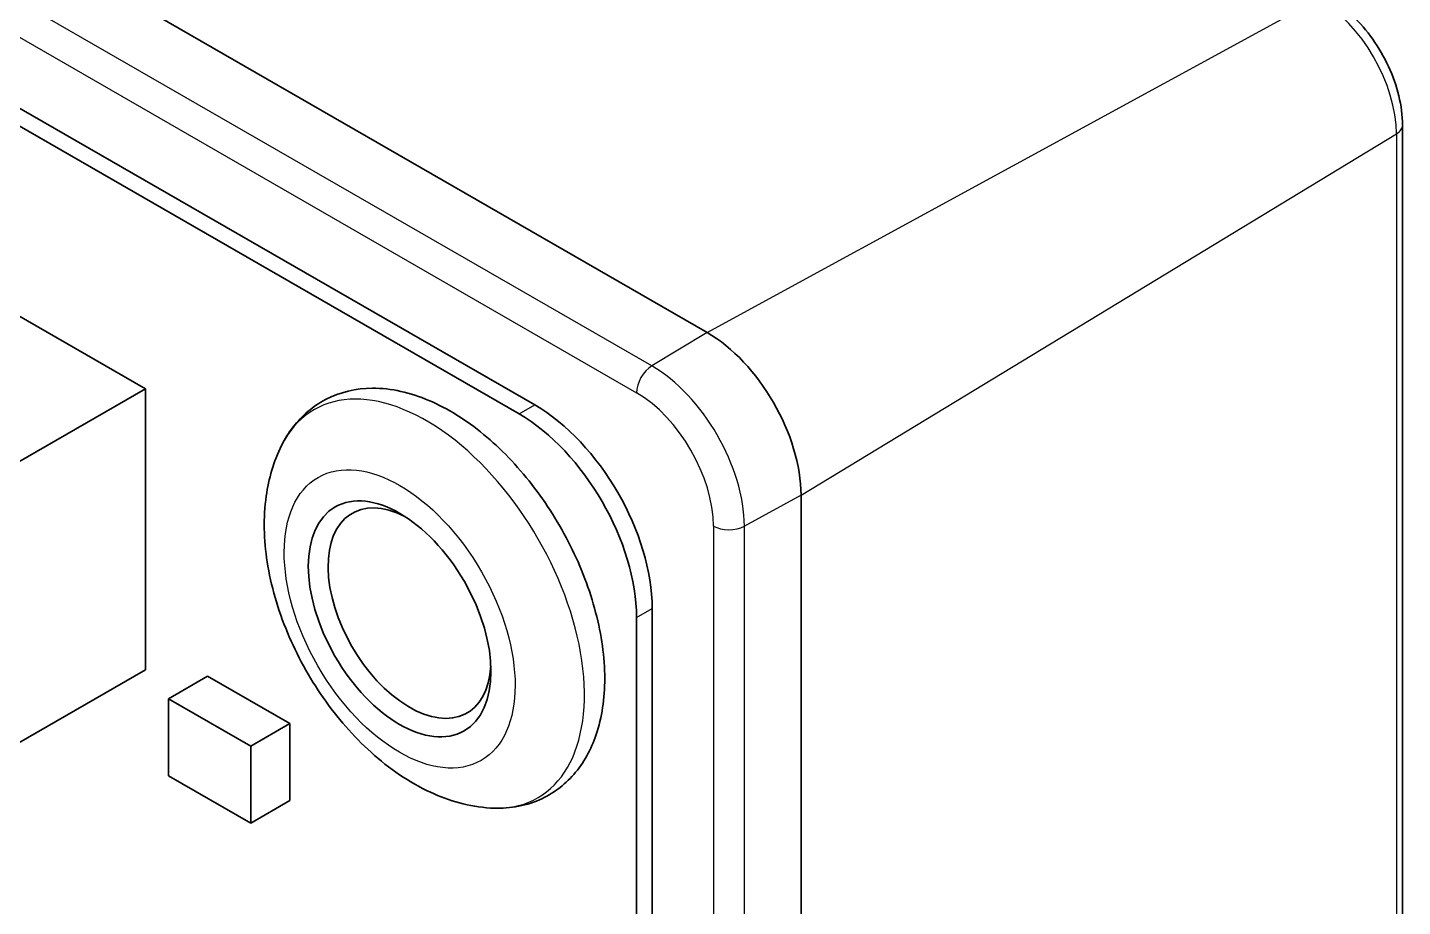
# Model space of a CAD drawing. Header units: millimetres. Extents: x 0 to 119, y 0 to 84.
# Drawn here: x 42 to 51.93, y 19.4 to 25.75 of the extents above; entities that cross this region are included whole.
import ezdxf

# ---------------------------------------------------------------- set-up
doc = ezdxf.new("R2010")
doc.units = ezdxf.units.MM
doc.header["$LTSCALE"] = 0.2
doc.layers.add('Sichtbar (ISO)', color=7, linetype='Continuous', lineweight=35)
doc.layers.add('Sichtbar schmal (ISO)', color=7, linetype='Continuous', lineweight=25)

msp = doc.modelspace()

# ---------------------------------------------------------------- linework, layer by layer
at = {"layer": 'Sichtbar (ISO)'}
for p, q in [((31.8587, 32.2101), (46.9059, 23.545)), ((45.6614, 23.0212), (40.3638, 26.0719)), ((40.2506, 26.0068), (45.5482, 22.9561)), ((51.9283, 25.0418), (51.9283, 8.0314)), ((40.4967, 24.4916), (42.8499, 23.1365)), ((42.8499, 23.1365), (40.1346, 21.5728)), ((42.8499, 23.1365), (42.8499, 21.1089)), ((47.5847, 22.3692), (47.5847, 5.3034)), ((46.5099, 17.4549), (46.5099, 21.5515)), ((46.3968, 21.4864), (46.3968, 17.52)), ((42.8499, 21.1089), (40.1346, 19.5453)), ((43.2996, 21.0625), (43.0168, 20.8996)), ((43.2996, 21.0625), (43.8936, 20.7205)), ((43.0168, 20.8996), (43.6108, 20.5576)), ((43.0168, 20.3437), (43.0168, 20.8996)), ((43.8936, 20.7205), (43.6108, 20.5576)), ((43.8936, 20.7205), (43.8936, 20.1646)), ((43.6108, 20.5576), (43.6108, 20.0017)), ((43.6108, 20.0017), (43.0168, 20.3437)), ((43.8936, 20.1646), (43.6108, 20.0017))]:
    msp.add_line(p, q, dxfattribs=at)
for centre, major_axis, start_param, end_param in [((46.9059, 22.7601), (0.4791, -0.8319), 0.787332, 2.358128), ((45.5482, 21.975), (0.5988, -1.0399), 0.787332, 2.358128), ((45.6614, 22.0402), (-0.5988, 1.0399), 3.928925, 5.499721), ((44.7577, 21.5178), (-0.4152, 0.721), 5.558238, 10.149725)]:
    msp.add_ellipse(centre, major_axis=major_axis, ratio=0.578093, start_param=start_param, end_param=end_param, dxfattribs=at)
msp.add_ellipse((44.6862, 21.4766), major_axis=(-0.4655, 0.8083), ratio=0.578093, dxfattribs=at)
for points, knots in [([(51.3981, 25.9601), (51.4578, 25.9257), (51.5147, 25.8822), (51.6206, 25.7814), (51.6697, 25.724), (51.7573, 25.6), (51.7958, 25.5332), (51.8595, 25.3953), (51.8846, 25.3241), (51.919, 25.1818), (51.9283, 25.1108), (51.9283, 25.0418)], [4.712389, 4.712389, 4.712389, 4.712389, 5.026548, 5.026548, 5.340708, 5.340708, 5.654867, 5.654867, 5.969026, 5.969026, 6.283185, 6.283185, 6.283185, 6.283185]), ([(45.3419, 20.1108), (45.464, 20.1033), (45.5858, 20.122), (45.7904, 20.2117), (45.8753, 20.2749), (46.0152, 20.4356), (46.0689, 20.5339), (46.1476, 20.7655), (46.1671, 20.9022), (46.1669, 21.1993), (46.1441, 21.3609), (46.0591, 21.6859), (45.9969, 21.8492), (45.8404, 22.1617), (45.7465, 22.311), (45.5349, 22.583), (45.4173, 22.7055), (45.1668, 22.9121), (45.0337, 22.9958), (44.7633, 23.1107), (44.6254, 23.1427), (44.3715, 23.1411), (44.2548, 23.1144), (44.0603, 23.0128), (43.9804, 22.9445), (43.8854, 22.8211), (43.8577, 22.7765), (43.834, 22.7292)], [5.131082, 5.131082, 5.131082, 5.131082, 5.43237, 5.43237, 5.692412, 5.692412, 5.965756, 5.965756, 6.283856, 6.283856, 6.625361, 6.625361, 6.965831, 6.965831, 7.303633, 7.303633, 7.64216, 7.64216, 7.983982, 7.983982, 8.320558, 8.320558, 8.613487, 8.613487, 8.872105, 8.872105, 9.002217, 9.002217, 9.002217, 9.002217]), ([(43.834, 22.7292), (43.7754, 22.6122), (43.7405, 22.4883), (43.7007, 22.2065), (43.7054, 22.0471), (43.7564, 21.7159), (43.8065, 21.5439), (43.9441, 21.2135), (44.0311, 21.0551), (44.2348, 20.7627), (44.3513, 20.6287), (44.6105, 20.3955), (44.7535, 20.2964), (45.0436, 20.1624), (45.1885, 20.1202), (45.3419, 20.1108)], [2.719032, 2.719032, 2.719032, 2.719032, 2.99186, 2.99186, 3.334365, 3.334365, 3.706109, 3.706109, 4.07309, 4.07309, 4.439229, 4.439229, 4.810806, 4.810806, 5.131082, 5.131082, 5.131082, 5.131082])]:
    msp.add_open_spline(points, degree=3, knots=knots, dxfattribs=at)
at = {"layer": 'Sichtbar schmal (ISO)'}
for p, q in [((46.507, 23.3032), (31.4597, 31.9683)), ((31.3495, 31.7741), (46.3968, 23.1089)), ((46.9059, 23.545), (51.3212, 25.9539)), ((47.5847, 22.3692), (51.8844, 24.9784)), ((51.8844, 24.9784), (51.8844, 7.968)), ((46.9059, 23.545), (46.507, 23.3032)), ((45.5482, 22.9561), (45.6614, 23.0212)), ((47.5847, 22.3692), (47.1753, 22.1455)), ((46.9521, 22.1472), (46.9521, 17.2883)), ((47.1753, 17.2209), (47.1753, 22.1455)), ((46.3968, 21.4864), (46.5099, 21.5515))]:
    msp.add_line(p, q, dxfattribs=at)
for centre, major_axis, ratio, start_param, end_param in [((51.3212, 25.3027), (0.3975, -0.6902), 0.578093, 0.787332, 2.358128), ((51.7683, 25.0418), (0.16, 0), 0.575862, 5.523967, 6.283185), ((46.5099, 23.1741), (0.0798, 0.1387), 0.578093, 0.809644, 2.354261), ((46.507, 22.5304), (-0.4717, 0.8191), 0.578093, 3.928925, 5.499721), ((44.877, 21.5864), (0.807, -1.4014), 0.578093, 5.918414, 9.789549), ((46.3968, 22.4669), (0.3919, -0.6805), 0.578093, 0.787332, 2.358128), ((47.0652, 22.2123), (0.16, 0), 0.575862, 3.926991, 5.471607)]:
    msp.add_ellipse(centre, major_axis=major_axis, ratio=ratio, start_param=start_param, end_param=end_param, dxfattribs=at)
msp.add_ellipse((44.6862, 21.4766), major_axis=(-0.5885, 1.0219), ratio=0.578093, dxfattribs=at)

doc.saveas('drawing.dxf')
